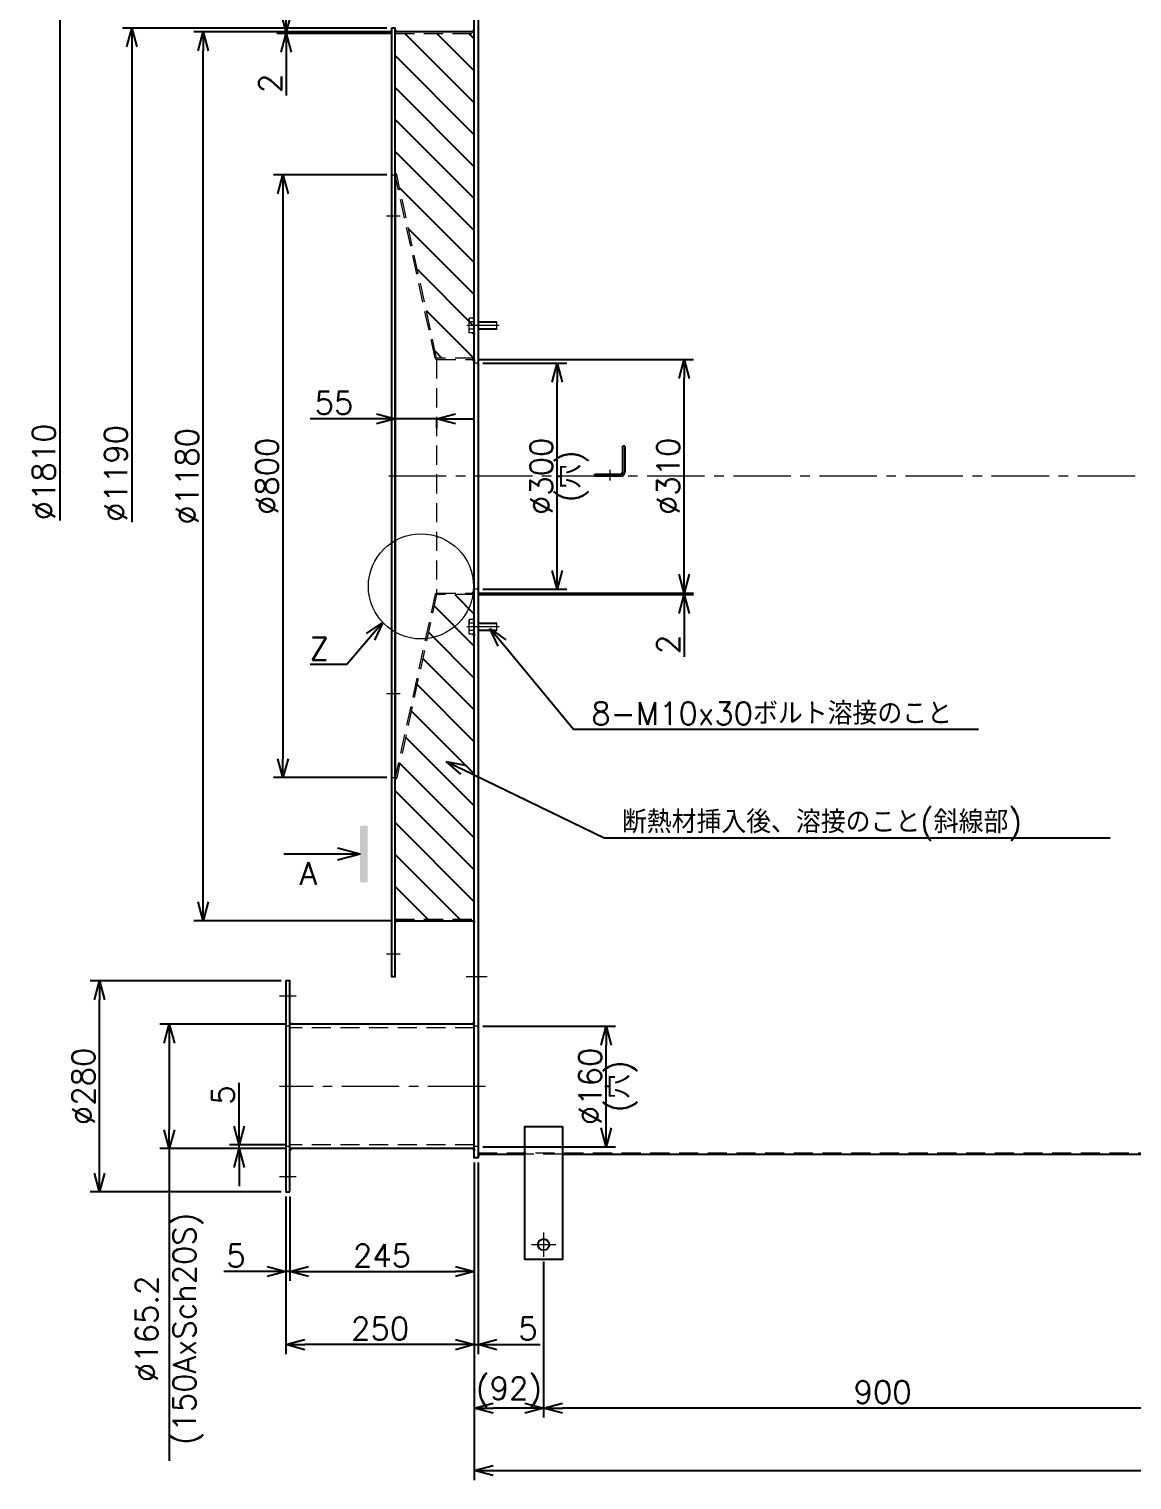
# Model space of a CAD drawing. Header units: millimetres. Extents: x 0 to 8282, y -48 to 5829.
# Drawn here: x 2822 to 4286, y 2698 to 4624 of the extents above; entities that cross this region are included whole.
import ezdxf
from ezdxf import colors
from ezdxf.entities.mleader import LeaderData, LeaderLine
from ezdxf.enums import TextEntityAlignment as Align
from ezdxf.math import Vec2, Vec3

# ---------------------------------------------------------------- set-up
doc = ezdxf.new("R2010")
doc.units = ezdxf.units.MM
doc.header["$LTSCALE"] = 4
doc.header["$PDMODE"] = 99
doc.header["$PDSIZE"] = 1
doc.linetypes.add('CENTER2', pattern=[28.575, 19.05, -3.175, 3.175, -3.175])
doc.linetypes.add('HIDDEN', pattern=[9.525, 6.35, -3.175])
for name, color, linetype, lineweight in [('04_HIDDEN', 2, 'HIDDEN', 13), ('05_CENTER', 4, 'CENTER2', 13), ('08_DIM', 3, 'Continuous', 13)]:
    doc.layers.add(name, color=color, linetype=linetype, lineweight=lineweight)
doc.layers.add('10_DRAFT', color=8, linetype='Continuous', lineweight=0, plot=False)
doc.styles.add('KSS_TXT', font='txt.shx', dxfattribs={"bigfont": 'extfont2.shx'})
doc.styles.add('KSS_TXT_L', font='txt.shx', dxfattribs={"height": 3, "bigfont": 'extfont2.shx'})
doc.styles.get("Standard").update_dxf_attribs({"font": 'txt.shx', "bigfont": 'extfont2.shx'})
doc.dimstyles.new('KSS_DIM', dxfattribs={"dimscale": 10, "dimtxt": 3, "dimasz": 2.5, "dimexe": 1.25, "dimexo": 0.625, "dimtad": 1, "dimdsep": 46, "dimtxsty": 'KSS_TXT', "dimblk": 'OPEN30', "dimcen": 0, "dimazin": 2, "dimtfac": 0.75, "dimtmove": 0, "dimatfit": 3, "dimldrblk": 'OPEN30', "dimfxl": 1.25, "dimtolj": 1, "dimarcsym": 0})
pattern_1 = [(315, (-3502.31, 32824.643), (21.213203, 21.213203), [])]

# ---------------------------------------------------------------- blocks, each defined once
blk = doc.blocks.new('A$C742A68D0_1_1_1')
at = {"color": 0}
for p, q in [((-9.8, 7), (9.8, 7)), ((-9.8, 0), (-9.8, 7)), ((-9.8, 0), (9.8, 0)), ((-4.9, 0), (-4.9, 7)), ((4.9, 0), (4.9, 7)), ((9.8, 0), (9.8, 7))]:
    blk.add_line(p, q, dxfattribs=at)
at = {"color": 0, "linetype": 'HIDDEN'}
for p, q in [((-5, -30), (-5, 0)), ((-4.2, -30), (-4.2, 0)), ((4.2, -30), (4.2, 0)), ((5, -30), (5, 0)), ((-5, -30), (5, -30))]:
    blk.add_line(p, q, dxfattribs=at)
at = {"color": 0, "linetype": 'CENTER2'}
blk.add_line((0, -33), (0, 10), dxfattribs=at)
at = {"layer": '10_DRAFT', "style": 'KSS_TXT_L'}
blk.add_text('BT-M10x30L', height=0.3, dxfattribs=at).set_placement((6.8, 6.7))
blk = doc.blocks.new('A$C6847E5D4')
at = {"color": 0}
for p, q in [((-40, 0), (-6, 0)), ((-40, 0), (-40, -3)), ((-6, -3), (-40, -3)), ((-3, -40), (-3, -6)), ((0, -6), (0, -40)), ((0, -40), (-3, -40))]:
    blk.add_line(p, q, dxfattribs=at)
for radius in [6, 3]:
    blk.add_arc((-6, -6), radius, 0, 90, dxfattribs=at)
at = {"layer": '04_HIDDEN'}
for p, q in [((0, -14.5), (-3, -14.5)), ((0, -25.5), (-3, -25.5))]:
    blk.add_line(p, q, dxfattribs=at)
at = {"layer": '05_CENTER'}
blk.add_line((-8.7, -20), (5.7, -20), dxfattribs=at)
blk = doc.blocks.new('_Open30')
at = {"color": 0, "linetype": 'ByBlock', "lineweight": -2}
for p, q in [((-1, 0.268), (0, 0)), ((0, 0), (-1, -0.268)), ((0, 0), (-1, 0))]:
    blk.add_line(p, q, dxfattribs=at)
blk = doc.blocks.new('*D174')
at = {"layer": '08_DIM', "color": 0, "lineweight": -2, "transparency": 16777216}
for p, q in [((3505, 2988.2), (3505, 2781.1)), ((4405, 2988.2), (4405, 2781.1)), ((4380, 2793.6), (3530, 2793.6))]:
    blk.add_line(p, q, dxfattribs=at)
at = {"layer": 'Defpoints', "color": 0, "transparency": 16777216}
for p in [(3505, 2994.5), (4405, 2994.5), (3505, 2793.6)]:
    blk.add_point(p, dxfattribs=at)
at = {"layer": '08_DIM', "color": 0, "lineweight": -2, "transparency": 16777216, "xscale": 25, "yscale": 25, "zscale": 25, "rotation": 180}
blk.add_blockref('_Open30', (3505, 2793.6), dxfattribs=at)
at = {"layer": '08_DIM', "color": 0, "lineweight": -2, "transparency": 16777216, "xscale": 25, "yscale": 25, "zscale": 25}
blk.add_blockref('_Open30', (4405, 2793.6), dxfattribs=at)
at = {"layer": '08_DIM', "color": 0, "transparency": 16777216, "insert": (3955, 2814.8), "char_height": 30, "attachment_point": 5, "style": 'KSS_TXT'}
blk.add_mtext('\\A1;900', dxfattribs=at)
blk = doc.blocks.new('*D175')
at = {"layer": '08_DIM', "color": 0, "lineweight": -2, "transparency": 16777216}
for p, q in [((3413, 3119.4), (3413, 2781.1)), ((3505, 2988.2), (3505, 2781.1)), ((3480, 2793.6), (3438, 2793.6))]:
    blk.add_line(p, q, dxfattribs=at)
at = {"layer": 'Defpoints', "color": 0, "transparency": 16777216}
for p in [(3413, 3125.6), (3505, 2994.5), (3413, 2793.6)]:
    blk.add_point(p, dxfattribs=at)
at = {"layer": '08_DIM', "color": 0, "lineweight": -2, "transparency": 16777216, "xscale": 25, "yscale": 25, "zscale": 25, "rotation": 180}
blk.add_blockref('_Open30', (3413, 2793.6), dxfattribs=at)
at = {"layer": '08_DIM', "color": 0, "lineweight": -2, "transparency": 16777216, "xscale": 25, "yscale": 25, "zscale": 25}
blk.add_blockref('_Open30', (3505, 2793.6), dxfattribs=at)
at = {"layer": '08_DIM', "color": 0, "transparency": 16777216, "insert": (3459, 2814.8), "char_height": 30, "attachment_point": 5, "style": 'KSS_TXT'}
blk.add_mtext('\\A1;(92)', dxfattribs=at)
blk = doc.blocks.new('*D176')
at = {"layer": '08_DIM', "color": 0, "lineweight": -2, "transparency": 16777216}
for p, q in [((3413, 3119.4), (3413, 2698.1)), ((5413, 3059.4), (5413, 2698.1)), ((3438, 2710.6), (5388, 2710.6))]:
    blk.add_line(p, q, dxfattribs=at)
at = {"layer": 'Defpoints', "color": 0, "transparency": 16777216}
for p in [(3413, 3125.6), (5413, 3065.6), (5413, 2710.6)]:
    blk.add_point(p, dxfattribs=at)
at = {"layer": '08_DIM', "color": 0, "lineweight": -2, "transparency": 16777216, "xscale": 25, "yscale": 25, "zscale": 25, "rotation": 180}
blk.add_blockref('_Open30', (3413, 2710.6), dxfattribs=at)
at = {"layer": '08_DIM', "color": 0, "lineweight": -2, "transparency": 16777216, "xscale": 25, "yscale": 25, "zscale": 25}
blk.add_blockref('_Open30', (5413, 2710.6), dxfattribs=at)
at = {"layer": '08_DIM', "color": 0, "transparency": 16777216, "insert": (4413, 2731.9), "char_height": 30, "attachment_point": 5, "style": 'KSS_TXT'}
blk.add_mtext('\\A1;2000', dxfattribs=at)
blk = doc.blocks.new('*D177')
at = {"layer": '08_DIM', "color": 0, "lineweight": -2, "transparency": 16777216}
for p, q in [((3413, 3119.4), (3413, 2865.3)), ((3418, 3119.4), (3418, 2865.3)), ((3388, 2877.8), (3363, 2877.8)), ((3413, 2877.8), (3418, 2877.8)), ((3443, 2877.8), (3500.5, 2877.8))]:
    blk.add_line(p, q, dxfattribs=at)
at = {"layer": 'Defpoints', "color": 0, "transparency": 16777216}
for p in [(3413, 3125.6), (3418, 3125.6), (3418, 2877.8)]:
    blk.add_point(p, dxfattribs=at)
at = {"layer": '08_DIM', "color": 0, "lineweight": -2, "transparency": 16777216, "xscale": 25, "yscale": 25, "zscale": 25}
blk.add_blockref('_Open30', (3413, 2877.8), dxfattribs=at)
at = {"layer": '08_DIM', "color": 0, "lineweight": -2, "transparency": 16777216, "xscale": 25, "yscale": 25, "zscale": 25, "rotation": 180}
blk.add_blockref('_Open30', (3418, 2877.8), dxfattribs=at)
at = {"layer": '08_DIM', "color": 0, "transparency": 16777216, "insert": (3484.2, 2899.1), "char_height": 30, "attachment_point": 5, "style": 'KSS_TXT'}
blk.add_mtext('\\A1;5', dxfattribs=at)
blk = doc.blocks.new('*D178')
at = {"layer": '08_DIM', "color": 0, "lineweight": -2, "transparency": 16777216}
for p, q in [((3413, 3119.4), (3413, 2865.3)), ((3163, 3074.4), (3163, 2865.3)), ((3388, 2877.8), (3188, 2877.8))]:
    blk.add_line(p, q, dxfattribs=at)
at = {"layer": 'Defpoints', "color": 0, "transparency": 16777216}
for p in [(3413, 3125.6), (3163, 3080.6), (3163, 2877.8)]:
    blk.add_point(p, dxfattribs=at)
at = {"layer": '08_DIM', "color": 0, "lineweight": -2, "transparency": 16777216, "xscale": 25, "yscale": 25, "zscale": 25, "rotation": 180}
blk.add_blockref('_Open30', (3163, 2877.8), dxfattribs=at)
at = {"layer": '08_DIM', "color": 0, "lineweight": -2, "transparency": 16777216, "xscale": 25, "yscale": 25, "zscale": 25}
blk.add_blockref('_Open30', (3413, 2877.8), dxfattribs=at)
at = {"layer": '08_DIM', "color": 0, "transparency": 16777216, "insert": (3288, 2899.1), "char_height": 30, "attachment_point": 5, "style": 'KSS_TXT'}
blk.add_mtext('\\A1;250', dxfattribs=at)
blk = doc.blocks.new('*D182')
at = {"layer": '08_DIM', "color": 0, "lineweight": -2, "transparency": 16777216}
for p, q in [((3161.7, 3303.2), (2995.6, 3303.2)), ((3008.1, 3278.2), (3008.1, 3163)), ((3161.7, 3138), (2995.6, 3138)), ((3008.1, 3138), (3008.1, 2723.6))]:
    blk.add_line(p, q, dxfattribs=at)
at = {"layer": 'Defpoints', "color": 0, "transparency": 16777216}
for p in [(3168, 3303.2), (3008.1, 3138), (3168, 3138)]:
    blk.add_point(p, dxfattribs=at)
at = {"layer": '08_DIM', "color": 0, "lineweight": -2, "transparency": 16777216, "xscale": 25, "yscale": 25, "zscale": 25}
for p, rotation in [((3008.1, 3303.2), 90), ((3008.1, 3138), 270)]:
    blk.add_blockref('_Open30', p, dxfattribs=dict(at, rotation=rotation))
at = {"layer": '08_DIM', "color": 0, "transparency": 16777216, "insert": (3008.1, 2898.7), "char_height": 30, "attachment_point": 5, "rotation": 90, "style": 'KSS_TXT'}
blk.add_mtext('\\A1;%%C165.2\\P(150AxSch20S)', dxfattribs=at)
blk = doc.blocks.new('*D183')
at = {"layer": '08_DIM', "color": 0, "lineweight": -2, "transparency": 16777216}
for p, q in [((3156.7, 3360.6), (2902.9, 3360.6)), ((2915.4, 3105.6), (2915.4, 3335.6)), ((3156.7, 3080.6), (2902.9, 3080.6))]:
    blk.add_line(p, q, dxfattribs=at)
at = {"layer": 'Defpoints', "color": 0, "transparency": 16777216}
for p in [(2915.4, 3360.6), (3163, 3360.6), (3163, 3080.6)]:
    blk.add_point(p, dxfattribs=at)
at = {"layer": '08_DIM', "color": 0, "lineweight": -2, "transparency": 16777216, "xscale": 25, "yscale": 25, "zscale": 25}
for p, rotation in [((2915.4, 3360.6), 90), ((2915.4, 3080.6), 270)]:
    blk.add_blockref('_Open30', p, dxfattribs=dict(at, rotation=rotation))
at = {"layer": '08_DIM', "color": 0, "transparency": 16777216, "insert": (2894.1, 3220.6), "char_height": 30, "attachment_point": 5, "rotation": 90, "style": 'KSS_TXT'}
blk.add_mtext('\\A1;%%C280', dxfattribs=at)
blk = doc.blocks.new('*D184')
at = {"layer": '08_DIM', "color": 0, "lineweight": -2, "transparency": 16777216}
for p, q in [((3163, 3074.4), (3163, 2962.3)), ((3168, 3074.4), (3168, 2962.3)), ((3138, 2974.8), (3080.5, 2974.8)), ((3168, 2974.8), (3163, 2974.8)), ((3193, 2974.8), (3218, 2974.8))]:
    blk.add_line(p, q, dxfattribs=at)
at = {"layer": 'Defpoints', "color": 0, "transparency": 16777216}
for p in [(3163, 3080.6), (3168, 3080.6), (3163, 2974.8)]:
    blk.add_point(p, dxfattribs=at)
at = {"layer": '08_DIM', "color": 0, "lineweight": -2, "transparency": 16777216, "xscale": 25, "yscale": 25, "zscale": 25}
blk.add_blockref('_Open30', (3163, 2974.8), dxfattribs=at)
at = {"layer": '08_DIM', "color": 0, "lineweight": -2, "transparency": 16777216, "xscale": 25, "yscale": 25, "zscale": 25, "rotation": 180}
blk.add_blockref('_Open30', (3168, 2974.8), dxfattribs=at)
at = {"layer": '08_DIM', "color": 0, "transparency": 16777216, "insert": (3096.7, 2996), "char_height": 30, "attachment_point": 5, "style": 'KSS_TXT'}
blk.add_mtext('\\A1;5', dxfattribs=at)
blk = doc.blocks.new('*D185')
at = {"layer": '08_DIM', "color": 0, "lineweight": -2, "transparency": 16777216}
for p, q in [((3413, 3119.4), (3413, 2962.3)), ((3168, 3074.4), (3168, 2962.3)), ((3193, 2974.8), (3388, 2974.8))]:
    blk.add_line(p, q, dxfattribs=at)
at = {"layer": 'Defpoints', "color": 0, "transparency": 16777216}
for p in [(3413, 3125.6), (3168, 3080.6), (3413, 2974.8)]:
    blk.add_point(p, dxfattribs=at)
at = {"layer": '08_DIM', "color": 0, "lineweight": -2, "transparency": 16777216, "xscale": 25, "yscale": 25, "zscale": 25, "rotation": 180}
blk.add_blockref('_Open30', (3168, 2974.8), dxfattribs=at)
at = {"layer": '08_DIM', "color": 0, "lineweight": -2, "transparency": 16777216, "xscale": 25, "yscale": 25, "zscale": 25}
blk.add_blockref('_Open30', (3413, 2974.8), dxfattribs=at)
at = {"layer": '08_DIM', "color": 0, "transparency": 16777216, "insert": (3290.5, 2996), "char_height": 30, "attachment_point": 5, "style": 'KSS_TXT'}
blk.add_mtext('\\A1;245', dxfattribs=at)
blk = doc.blocks.new('*D186')
at = {"layer": '08_DIM', "color": 0, "lineweight": -2, "transparency": 16777216}
for p, q in [((3100.7, 3168), (3100.7, 3225.5)), ((3161.7, 3143), (3088.2, 3143)), ((3100.7, 3138), (3100.7, 3143)), ((3156.7, 3138), (3088.2, 3138)), ((3100.7, 3113), (3100.7, 3088))]:
    blk.add_line(p, q, dxfattribs=at)
at = {"layer": 'Defpoints', "color": 0, "transparency": 16777216}
for p in [(3100.7, 3143), (3168, 3143), (3163, 3138)]:
    blk.add_point(p, dxfattribs=at)
at = {"layer": '08_DIM', "color": 0, "lineweight": -2, "transparency": 16777216, "xscale": 25, "yscale": 25, "zscale": 25}
for p, rotation in [((3100.7, 3143), 270), ((3100.7, 3138), 90)]:
    blk.add_blockref('_Open30', p, dxfattribs=dict(at, rotation=rotation))
at = {"layer": '08_DIM', "color": 0, "transparency": 16777216, "insert": (3079.4, 3209.3), "char_height": 30, "attachment_point": 5, "rotation": 90, "style": 'KSS_TXT'}
blk.add_mtext('\\A1;5', dxfattribs=at)
blk = doc.blocks.new('*D189')
at = {"layer": '08_DIM', "color": 0, "lineweight": -2, "transparency": 16777216}
for p, q in [((3296.7, 4430.6), (3146.5, 4430.6)), ((3159, 4405.6), (3159, 3655.6)), ((3296.7, 3630.6), (3146.5, 3630.6))]:
    blk.add_line(p, q, dxfattribs=at)
at = {"layer": 'Defpoints', "color": 0, "transparency": 16777216}
for p in [(3303, 4430.6), (3159, 3630.6), (3303, 3630.6)]:
    blk.add_point(p, dxfattribs=at)
at = {"layer": '08_DIM', "color": 0, "lineweight": -2, "transparency": 16777216, "xscale": 25, "yscale": 25, "zscale": 25}
for p, rotation in [((3159, 4430.6), 90), ((3159, 3630.6), 270)]:
    blk.add_blockref('_Open30', p, dxfattribs=dict(at, rotation=rotation))
at = {"layer": '08_DIM', "color": 0, "transparency": 16777216, "insert": (3137.8, 4030.6), "char_height": 30, "attachment_point": 5, "rotation": 90, "style": 'KSS_TXT'}
blk.add_mtext('\\A1;%%C800', dxfattribs=at)
blk = doc.blocks.new('*D190')
at = {"layer": '08_DIM', "color": 0, "lineweight": -2, "transparency": 16777216}
for p, q in [((3301.7, 4620.6), (3040.5, 4620.6)), ((3053, 3465.6), (3053, 4595.6)), ((3301.7, 3440.6), (3040.5, 3440.6))]:
    blk.add_line(p, q, dxfattribs=at)
at = {"layer": 'Defpoints', "color": 0, "transparency": 16777216}
for p in [(3053, 4620.6), (3308, 4620.6), (3308, 3440.6)]:
    blk.add_point(p, dxfattribs=at)
at = {"layer": '08_DIM', "color": 0, "lineweight": -2, "transparency": 16777216, "xscale": 25, "yscale": 25, "zscale": 25}
for p, rotation in [((3053, 4620.6), 90), ((3053, 3440.6), 270)]:
    blk.add_blockref('_Open30', p, dxfattribs=dict(at, rotation=rotation))
at = {"layer": '08_DIM', "color": 0, "transparency": 16777216, "insert": (3031.8, 4030.6), "char_height": 30, "attachment_point": 5, "rotation": 90, "style": 'KSS_TXT'}
blk.add_mtext('\\A1;%%C1180', dxfattribs=at)
blk = doc.blocks.new('*D191')
at = {"layer": '08_DIM', "color": 0, "lineweight": -2, "transparency": 16777216}
for p, q in [((3283, 4106.9), (3195.3, 4106.9)), ((3308, 4112.8), (3308, 4094.4)), ((3363, 4106.9), (3308, 4106.9)), ((3363, 4107.8), (3363, 4094.4)), ((3388, 4106.9), (3413, 4106.9))]:
    blk.add_line(p, q, dxfattribs=at)
at = {"layer": 'Defpoints', "color": 0, "transparency": 16777216}
for p in [(3308, 4119), (3308, 4106.9), (3363, 4114.1)]:
    blk.add_point(p, dxfattribs=at)
at = {"layer": '08_DIM', "color": 0, "lineweight": -2, "transparency": 16777216, "xscale": 25, "yscale": 25, "zscale": 25}
blk.add_blockref('_Open30', (3308, 4106.9), dxfattribs=at)
at = {"layer": '08_DIM', "color": 0, "lineweight": -2, "transparency": 16777216, "xscale": 25, "yscale": 25, "zscale": 25, "rotation": 180}
blk.add_blockref('_Open30', (3363, 4106.9), dxfattribs=at)
at = {"layer": '08_DIM', "color": 0, "transparency": 16777216, "insert": (3226.6, 4128.2), "char_height": 30, "attachment_point": 5, "style": 'KSS_TXT'}
blk.add_mtext('\\A1;55', dxfattribs=at)
blk = doc.blocks.new('seca01')
for q in [(-3.5, 0.8), (-10.64, 0), (-3.5, -0.8)]:
    blk.add_line((-0.5, 0), q)
blk.add_solid([(0.5, 3.76), (0.5, -3.76), (-0.5, 3.76), (-0.5, -3.76)])
blk.add_attdef('A', text='', height=3).set_placement((-7.37, 2.5), align=Align.MIDDLE)
blk = doc.blocks.new('*D192')
at = {"layer": '08_DIM', "color": 0, "lineweight": -2, "transparency": 16777216}
for p, q in [((3406.7, 4935.6), (2850.3, 4935.6)), ((2862.8, 4910.6), (2862.8, 3972.1))]:
    blk.add_line(p, q, dxfattribs=at)
at = {"layer": 'Defpoints', "color": 0, "transparency": 16777216}
for p in [(3413, 4935.6), (2862.8, 4030.6), (3268.7, 4030.6)]:
    blk.add_point(p, dxfattribs=at)
at = {"layer": '08_DIM', "color": 0, "lineweight": -2, "transparency": 16777216, "xscale": 25, "yscale": 25, "zscale": 25, "rotation": 90}
blk.add_blockref('_Open30', (2862.8, 4935.6), dxfattribs=at)
at = {"layer": '08_DIM', "color": 0, "transparency": 16777216, "insert": (2841.6, 4036.4), "char_height": 30, "attachment_point": 5, "rotation": 90, "style": 'KSS_TXT'}
blk.add_mtext('\\A1;%%C1810', dxfattribs=at)
blk = doc.blocks.new('_None')
blk = doc.blocks.new('*D195')
at = {"layer": '08_DIM', "color": 0, "lineweight": -2, "transparency": 16777216}
for p, q in [((3296.7, 4625.6), (2946, 4625.6)), ((2958.5, 4600.6), (2958.5, 3969.9))]:
    blk.add_line(p, q, dxfattribs=at)
at = {"layer": 'Defpoints', "color": 0, "transparency": 16777216}
for p in [(3303, 4625.6), (2958.5, 4030.6), (3303, 4030.6)]:
    blk.add_point(p, dxfattribs=at)
at = {"layer": '08_DIM', "color": 0, "lineweight": -2, "transparency": 16777216, "xscale": 25, "yscale": 25, "zscale": 25, "rotation": 90}
blk.add_blockref('_Open30', (2958.5, 4625.6), dxfattribs=at)
at = {"layer": '08_DIM', "color": 0, "transparency": 16777216, "insert": (2937.2, 4034.3), "char_height": 30, "attachment_point": 5, "rotation": 90, "style": 'KSS_TXT'}
blk.add_mtext('\\A1;%%C1190', dxfattribs=at)
blk = doc.blocks.new('*D196')
at = {"layer": '08_DIM', "color": 0, "lineweight": -2, "transparency": 16777216}
for p, q in [((3424.2, 3300.6), (3600.5, 3300.6)), ((3588, 3165.6), (3588, 3275.6)), ((3424.2, 3140.6), (3600.5, 3140.6))]:
    blk.add_line(p, q, dxfattribs=at)
at = {"layer": 'Defpoints', "color": 0, "transparency": 16777216}
for p in [(3418, 3300.6), (3588, 3300.6), (3418, 3140.6)]:
    blk.add_point(p, dxfattribs=at)
at = {"layer": '08_DIM', "color": 0, "lineweight": -2, "transparency": 16777216, "xscale": 25, "yscale": 25, "zscale": 25}
for p, rotation in [((3588, 3300.6), 90), ((3588, 3140.6), 270)]:
    blk.add_blockref('_Open30', p, dxfattribs=dict(at, rotation=rotation))
at = {"layer": '08_DIM', "color": 0, "transparency": 16777216, "char_height": 30, "attachment_point": 5, "rotation": 90, "style": 'KSS_TXT'}
for s, insert in [('\\A1;%%C160', (3566.8, 3220.6)), ('\\A1;(穴)', (3609.3, 3220.6))]:
    blk.add_mtext(s, dxfattribs=dict(at, insert=insert))
blk = doc.blocks.new('*D212')
at = {"layer": '08_DIM', "color": 0, "lineweight": -2, "transparency": 16777216}
for p, q in [((3424.2, 4180.6), (3535.6, 4180.6)), ((3523.1, 3905.6), (3523.1, 4155.6)), ((3424.2, 3880.6), (3535.6, 3880.6))]:
    blk.add_line(p, q, dxfattribs=at)
at = {"layer": 'Defpoints', "color": 0, "transparency": 16777216}
for p in [(3418, 4180.6), (3523.1, 4180.6), (3418, 3880.6)]:
    blk.add_point(p, dxfattribs=at)
at = {"layer": '08_DIM', "color": 0, "lineweight": -2, "transparency": 16777216, "xscale": 25, "yscale": 25, "zscale": 25}
for p, rotation in [((3523.1, 4180.6), 90), ((3523.1, 3880.6), 270)]:
    blk.add_blockref('_Open30', p, dxfattribs=dict(at, rotation=rotation))
at = {"layer": '08_DIM', "color": 0, "transparency": 16777216, "char_height": 30, "attachment_point": 5, "rotation": 90, "style": 'KSS_TXT'}
for s, insert in [('\\A1;\\A1;%%c300', (3501.9, 4030.6)), ('\\A1;(穴)', (3544.4, 4030.6))]:
    blk.add_mtext(s, dxfattribs=dict(at, insert=insert))
blk = doc.blocks.new('*D213')
at = {"layer": '08_DIM', "color": 0, "lineweight": -2, "transparency": 16777216}
for p, q in [((3419.2, 4185.6), (3704.1, 4185.6)), ((3691.6, 3900.6), (3691.6, 4160.6)), ((3419.2, 3875.6), (3704.1, 3875.6))]:
    blk.add_line(p, q, dxfattribs=at)
at = {"layer": 'Defpoints', "color": 0, "transparency": 16777216}
for p in [(3413, 4185.6), (3691.6, 4185.6), (3413, 3875.6)]:
    blk.add_point(p, dxfattribs=at)
at = {"layer": '08_DIM', "color": 0, "lineweight": -2, "transparency": 16777216, "xscale": 25, "yscale": 25, "zscale": 25}
for p, rotation in [((3691.6, 4185.6), 90), ((3691.6, 3875.6), 270)]:
    blk.add_blockref('_Open30', p, dxfattribs=dict(at, rotation=rotation))
at = {"layer": '08_DIM', "color": 0, "transparency": 16777216, "insert": (3670.4, 4030.6), "char_height": 30, "attachment_point": 5, "rotation": 90, "style": 'KSS_TXT'}
blk.add_mtext('\\A1;\\A1;%%c310', dxfattribs=at)
blk = doc.blocks.new('*D214')
at = {"layer": '08_DIM', "color": 0, "lineweight": -2, "transparency": 16777216}
for p, q in [((3691.6, 3900.6), (3691.6, 3925.6)), ((3419.2, 3875.6), (3704.1, 3875.6)), ((3419.2, 3873.6), (3704.1, 3873.6)), ((3691.6, 3875.6), (3691.6, 3873.6)), ((3691.6, 3848.6), (3691.6, 3791.1))]:
    blk.add_line(p, q, dxfattribs=at)
at = {"layer": 'Defpoints', "color": 0, "transparency": 16777216}
for p in [(3413, 3875.6), (3413, 3873.6), (3691.6, 3873.6)]:
    blk.add_point(p, dxfattribs=at)
at = {"layer": '08_DIM', "color": 0, "lineweight": -2, "transparency": 16777216, "xscale": 25, "yscale": 25, "zscale": 25}
for p, rotation in [((3691.6, 3875.6), 270), ((3691.6, 3873.6), 90)]:
    blk.add_blockref('_Open30', p, dxfattribs=dict(at, rotation=rotation))
at = {"layer": '08_DIM', "color": 0, "transparency": 16777216, "insert": (3670.4, 3807.4), "char_height": 30, "attachment_point": 5, "rotation": 90, "style": 'KSS_TXT'}
blk.add_mtext('\\A1;2', dxfattribs=at)
blk = doc.blocks.new('*D247')
at = {"layer": '08_DIM', "color": 0, "lineweight": -2, "transparency": 16777216}
for p, q in [((3163.3, 4645.6), (3163.3, 4670.6)), ((3301.7, 4620.6), (3150.8, 4620.6)), ((3301.7, 4618.6), (3150.8, 4618.6)), ((3163.3, 4620.6), (3163.3, 4618.6)), ((3163.3, 4593.6), (3163.3, 4536.1))]:
    blk.add_line(p, q, dxfattribs=at)
at = {"layer": 'Defpoints', "color": 0, "transparency": 16777216}
for p in [(3163.3, 4618.6), (3308, 4620.6), (3308, 4618.6)]:
    blk.add_point(p, dxfattribs=at)
at = {"layer": '08_DIM', "color": 0, "lineweight": -2, "transparency": 16777216, "xscale": 25, "yscale": 25, "zscale": 25}
for p, rotation in [((3163.3, 4620.6), 270), ((3163.3, 4618.6), 90)]:
    blk.add_blockref('_Open30', p, dxfattribs=dict(at, rotation=rotation))
at = {"layer": '08_DIM', "color": 0, "transparency": 16777216, "insert": (3142.1, 4552.4), "char_height": 30, "attachment_point": 5, "rotation": 90, "style": 'KSS_TXT'}
blk.add_mtext('\\A1;2', dxfattribs=at)

msp = doc.modelspace()

# ---------------------------------------------------------------- hatches: boundary and pattern name
h = msp.add_hatch()
h.set_pattern_fill('_USER', color=3, scale=30, angle=315, pattern_type=0)
h.set_pattern_definition(pattern_1)
h.paths.add_polyline_path([(3412.9915, 4187.6413), (3412.9915, 4187.6413), (3412.9915, 4618.6437), (3307.9915, 4618.6437), (3307.9915, 4430.6413), (3309.9491, 4431.0515), (3362.9915, 4187.6413), (3362.9915, 4187.6413)])
h = msp.add_hatch()
h.set_pattern_fill('_USER', color=3, scale=30, angle=45, pattern_type=0)
h.set_pattern_definition(pattern_1)
h.paths.add_polyline_path([(3412.9915, 3873.6413), (3412.9915, 3873.6413), (3412.9915, 3442.6389), (3307.9915, 3442.6389), (3307.9915, 3630.6413), (3309.9491, 3630.2312), (3362.9915, 3873.6413), (3362.9915, 3873.6413)])

# ---------------------------------------------------------------- linework, layer by layer
at = {"color": 0}
for p, q in [((3412.9915, 4620.6437), (3307.9915, 4620.6437)), ((3307.9915, 4430.6413), (3307.9915, 3630.6413)), ((3307.9915, 3440.6389), (3412.9915, 3440.6389)), ((3412.9915, 3303.2413), (3167.9915, 3303.2413)), ((3412.9915, 3138.0413), (3167.9915, 3138.0413)), ((3417.9915, 3130.6413), (3479.9915, 3130.6413)), ((3529.9915, 3130.6413), (4379.9915, 3130.6413))]:
    msp.add_line(p, q, dxfattribs=at)
for points in [[(3417.9915, 4935.6413), (3417.9915, 3125.6413), (3412.9915, 3125.6413), (3412.9915, 4935.6413)], [(3302.9915, 4625.6413), (3302.9915, 3366.5157), (3307.9915, 3366.5157), (3307.9915, 4625.6413)], [(3167.9915, 3080.6413), (3167.9915, 3360.6413), (3162.9915, 3360.6413), (3162.9915, 3080.6413)]]:
    msp.add_lwpolyline(points, close=True, dxfattribs=at)
at = {"color": 3}
for points in [[(3307.9915, 4620.6437), (3307.9915, 4623.1437), (3307.9915, 4623.1437), (3310.4915, 4620.6437)], [(3412.9915, 4620.6437), (3412.9915, 4623.1437), (3412.9915, 4623.1437), (3410.4915, 4620.6437)], [(3412.9915, 4240.4563), (3412.9915, 4242.4563), (3412.9915, 4242.4563), (3410.9915, 4240.4563)], [(3412.9915, 4220.8263), (3412.9915, 4218.8263), (3412.9915, 4218.8263), (3410.9915, 4220.8263)], [(3412.9915, 4185.6413), (3412.9915, 4183.1413), (3412.9915, 4183.1413), (3410.4915, 4185.6413)], [(3412.9915, 3875.6413), (3412.9915, 3878.1413), (3412.9915, 3878.1413), (3410.4915, 3875.6413)], [(3412.9915, 3840.4563), (3412.9915, 3842.4563), (3412.9915, 3842.4563), (3410.9915, 3840.4563)], [(3412.9915, 3820.8263), (3412.9915, 3818.8263), (3412.9915, 3818.8263), (3410.9915, 3820.8263)], [(3307.9915, 3440.6389), (3307.9915, 3438.1389), (3307.9915, 3438.1389), (3310.4915, 3440.6389)], [(3412.9915, 3440.6389), (3412.9915, 3438.1389), (3412.9915, 3438.1389), (3410.4915, 3440.6389)], [(3167.9915, 3303.2413), (3167.9915, 3305.7413), (3167.9915, 3305.7413), (3170.4915, 3303.2413)], [(3412.9915, 3303.2413), (3412.9915, 3305.7413), (3412.9915, 3305.7413), (3410.4915, 3303.2413)], [(3167.9915, 3138.0413), (3167.9915, 3135.5413), (3167.9915, 3135.5413), (3170.4915, 3138.0413)], [(3412.9915, 3138.0413), (3412.9915, 3135.5413), (3412.9915, 3135.5413), (3410.4915, 3138.0413)], [(3417.9915, 3130.6413), (3417.9915, 3128.1413), (3417.9915, 3128.1413), (3420.4915, 3130.6413)]]:
    msp.add_lwpolyline(points, close=True, dxfattribs=at)
msp.add_lwpolyline([(3529.9915, 3167.3744), (3529.9915, 2990.6413), (3479.9915, 2990.6413), (3479.9915, 3167.3744)], close=True)
msp.add_circle((3504.9915, 3010.6413), 7.5)
at = {"layer": '04_HIDDEN'}
for p, q in [((3307.9915, 4618.6437), (3412.9915, 4618.6437)), ((3302.9915, 4430.6413), (3307.9915, 4430.6413)), ((3307.9915, 4430.6413), (3309.9491, 4431.0515)), ((3361.0374, 4187.2155), (3307.9915, 4430.6413)), ((3362.9915, 4187.6413), (3309.9457, 4431.0671)), ((3361.0374, 4187.2155), (3362.9915, 4187.6413)), ((3362.9915, 4185.6413), (3362.9915, 3875.6413)), ((3417.9915, 4180.6413), (3412.9915, 4180.6413)), ((3361.0374, 3874.0671), (3307.9915, 3630.6413)), ((3362.9915, 3873.6413), (3309.9457, 3630.2155)), ((3361.0374, 3874.0671), (3362.9915, 3873.6413)), ((3417.9915, 3880.6413), (3412.9915, 3880.6413)), ((3302.9915, 3630.6413), (3307.9915, 3630.6413)), ((3307.9915, 3630.6413), (3309.9491, 3630.2312)), ((3307.9915, 3442.6389), (3412.9915, 3442.6389)), ((3167.9915, 3300.6413), (3162.9915, 3300.6413)), ((3412.9915, 3298.2413), (3167.9915, 3298.2413)), ((3417.9915, 3300.6413), (3412.9915, 3300.6413)), ((3167.9915, 3140.6413), (3162.9915, 3140.6413)), ((3412.9915, 3143.0413), (3167.9915, 3143.0413)), ((3417.9915, 3140.6413), (3412.9915, 3140.6413)), ((3417.9915, 3132.6413), (5412.9915, 3132.6413)), ((3529.9915, 3130.6413), (3479.9915, 3130.6413))]:
    msp.add_line(p, q, dxfattribs=at)
for points in [[(3412.9915, 4185.6413), (3412.9915, 4187.6413), (3362.9915, 4187.6413), (3362.9915, 4185.6413)], [(3412.9915, 3875.6413), (3412.9915, 3873.6413), (3362.9915, 3873.6413), (3362.9915, 3875.6413)]]:
    msp.add_lwpolyline(points, close=True, dxfattribs=at)
at = {"layer": '05_CENTER'}
for p, q in [((3296.6012, 4376.5517), (3314.3681, 4376.5517)), ((5433.2047, 4030.6413), (3294.4585, 4030.6413)), ((3296.6012, 3742.3179), (3314.3681, 3742.3179)), ((3296.6012, 3396.4746), (3314.3681, 3396.4746)), ((3429.8729, 3365.9609), (3401.9568, 3365.9609)), ((3176.5972, 3340.6413), (3154.5589, 3340.6413)), ((3427.6672, 3220.6413), (3154.5589, 3220.6413)), ((3176.5972, 3100.6413), (3154.5589, 3100.6413)), ((3504.9915, 3026.8057), (3504.9915, 2994.4769)), ((3488.8271, 3010.6413), (3521.1559, 3010.6413))]:
    msp.add_line(p, q, dxfattribs=at)
at = {"layer": '08_DIM'}
msp.add_circle((3342.1191, 3884.4617), 69.7819, dxfattribs=at)
for centre, radius, start, end in [((3307.9915, 4430.6413), 2.0001, 11.8334362, 90), ((3362.9915, 4187.6413), 2, 192.2933589, 270), ((3362.9915, 3873.6413), 2, 90, 167.7066411), ((3307.9915, 3630.6413), 2.0001, 270, 348.1665638)]:
    msp.add_arc(centre, radius, start, end, dxfattribs=at)

# ---------------------------------------------------------------- block references
at = {"rotation": 270}
msp.add_blockref('A$C6847E5D4', (3612.9915, 4030.6413), dxfattribs=at)
ref = msp.add_blockref('seca01', (3266.4564, 3529.1226), dxfattribs=dict(xscale=10, yscale=10, zscale=10))
ref.add_attrib('A', 'A', dxfattribs={"height": 30}).set_placement((3192.7078, 3503.2825), align=Align.MIDDLE)
at = {"layer": '04_HIDDEN', "rotation": 89.99999999999999}
for p in [(3412.9915, 4230.6413), (3412.9915, 3830.6413)]:
    msp.add_blockref('A$C742A68D0_1_1_1', p, dxfattribs=at)

# ---------------------------------------------------------------- dimensions: what is measured, and where the dimension line sits
at = {"layer": '08_DIM'}
for base, p1, p2, picture, middle in [((2862.8327, 4030.6413), (3412.9915, 4935.6413), (3268.7277, 4030.6413), '*D192', (2862.8327, 4036.4376)), ((2958.4608, 4030.6413), (3302.9915, 4625.6413), (3302.9915, 4030.6413), '*D195', (2958.4608, 4034.2931))]:
    dim = msp.add_linear_dim(base=base, p1=p1, p2=p2, angle=90, dimstyle='KSS_DIM', override={"dimlfac": 2, "dimpost": '%%C<>', "dimblk2": 'None', "dimse2": 1, "dimsd2": 1}, dxfattribs=at)
    dim.commit()
    dim.dimension.update_dxf_attribs({"geometry": picture, "text_midpoint": middle, "dimtype": 160})
for base, p1, p2, angle, picture, middle in [((3163.3123, 4618.6437), (3307.9915, 4620.6437), (3307.9915, 4618.6437), 90, '*D247', (3142.0623, 4552.3937)), ((3691.6083, 3873.6413), (3412.9915, 3875.6413), (3412.9915, 3873.6413), 90, '*D214', (3670.3583, 3807.3913)), ((3100.695, 3143.0413), (3162.9915, 3138.0413), (3167.9915, 3143.0413), 90, '*D186', (3079.4241, 3209.2913)), ((3417.9915, 2877.817), (3412.9915, 3125.6413), (3417.9915, 3125.6413), 0, '*D177', (3484.2415, 2899.0878)), ((3162.9915, 2974.7656), (3167.9915, 3080.6413), (3162.9915, 3080.6413), 180, '*D184', (3096.7415, 2996.0364))]:
    dim = msp.add_linear_dim(base=base, p1=p1, p2=p2, angle=angle, dimstyle='KSS_DIM', dxfattribs=at)
    dim.commit()
    dim.dimension.update_dxf_attribs({"geometry": picture, "text_midpoint": middle})
for base, p1, p2, picture, middle in [((3053.0488, 4620.6437), (3307.9915, 3440.6389), (3307.9915, 4620.6437), '*D190', (3031.7988, 4030.6413)), ((3159.0169, 3630.6413), (3302.9915, 4430.6413), (3302.9915, 3630.6413), '*D189', (3137.7669, 4030.6413)), ((2915.3559, 3360.6413), (3162.9915, 3080.6413), (3162.9915, 3360.6413), '*D183', (2894.1059, 3220.6413))]:
    dim = msp.add_linear_dim(base=base, p1=p1, p2=p2, angle=90, text='%%C<>', dimstyle='KSS_DIM', dxfattribs=at)
    dim.commit()
    dim.dimension.update_dxf_attribs({"geometry": picture, "text_midpoint": middle})
for base, p1, p2, text, override, picture, middle in [((3691.6083, 4185.6413), (3412.9915, 3875.6413), (3412.9915, 4185.6413), '\\A1;%%c<>', {"dimtxsty": 'KSS_TXT', "dimtfill": 0, "dimtfillclr": 0}, '*D213', (3670.3583, 4030.6413)), ((3523.1291, 4180.6413), (3417.9915, 3880.6413), (3417.9915, 4180.6413), '\\A1;%%c<>', {"dimpost": '\\X(穴)', "dimtxsty": 'KSS_TXT', "dimtfill": 0, "dimtfillclr": 0}, '*D212', (3501.8791, 4030.6413)), ((3588.016, 3300.6413), (3417.9915, 3140.6413), (3417.9915, 3300.6413), '%%C<>', {"dimpost": '\\X(穴)'}, '*D196', (3566.766, 3220.6413))]:
    dim = msp.add_linear_dim(base=base, p1=p1, p2=p2, angle=90, text=text, dimstyle='KSS_DIM', override=override, dxfattribs=at)
    dim.commit()
    dim.dimension.update_dxf_attribs({"geometry": picture, "text_midpoint": middle})
for base, p1, p2, picture, middle in [((3307.9915, 4106.8954), (3362.9915, 4114.0967), (3307.9915, 4119.0122), '*D191', (3226.6373, 4128.1871)), ((3162.9915, 2877.817), (3412.9915, 3125.6413), (3162.9915, 3080.6413), '*D178', (3287.9915, 2899.0878)), ((3412.9915, 2974.7656), (3167.9915, 3080.6413), (3412.9915, 3125.6413), '*D185', (3290.4915, 2996.0364)), ((5412.9915, 2710.633), (3412.9915, 3125.6413), (5412.9915, 3065.6413), '*D176', (4412.9915, 2731.883)), ((3504.9915, 2793.566), (4404.9915, 2994.4769), (3504.9915, 2994.4769), '*D174', (3954.9915, 2814.816))]:
    dim = msp.add_linear_dim(base=base, p1=p1, p2=p2, dimstyle='KSS_DIM', dxfattribs=at)
    dim.commit()
    dim.dimension.update_dxf_attribs({"geometry": picture, "text_midpoint": middle})
dim = msp.add_linear_dim(base=(3008.1056, 3138.0413), p1=(3167.9915, 3303.2413), p2=(3167.9915, 3138.0413), angle=90, text='%%C<>', dimstyle='KSS_DIM', override={"dimpost": '\\X(150AxSch20S)'}, dxfattribs=at)
dim.commit()
dim.dimension.update_dxf_attribs({"geometry": '*D182', "text_midpoint": (3008.1056, 2898.7185), "dimtype": 160})
dim = msp.add_linear_dim(base=(3412.9915, 2793.566), p1=(3504.9915, 2994.4769), p2=(3412.9915, 3125.6413), text='(<>)', dimstyle='KSS_DIM', dxfattribs=at)
dim.commit()
dim.dimension.update_dxf_attribs({"geometry": '*D175', "text_midpoint": (3458.9915, 2793.566), "dimtype": 160})

# ---------------------------------------------------------------- leaders
ml = msp.add_multileader_mtext('Standard', dxfattribs=at)
ml.set_content('Z', color=256)
ml.set_leader_properties()
ml.set_arrow_properties(name='OPEN30')
ml.build(insert=Vec2(0, 0))
ml.multileader.update_dxf_attribs({"text_left_attachment_type": 6, "text_right_attachment_type": 6, "dogleg_length": 0.36, "arrow_head_size": 25, "scale": 10})
ctx = ml.context
ctx.base_point, ctx.scale, ctx.char_height, ctx.arrow_head_size, ctx.landing_gap_size, ctx.plane_origin = Vec3(3180.1116, 3780.6001), 10, 30, 25, 20, Vec3(3296.6311, 3937.3801)
ctx.left_attachment, ctx.right_attachment, ctx.text_align_type = 6, 6, 2
notes = []
notes.append((ctx, [(0, (1, 1, 0), (3243.7116, 3780.6001), (-1, 0), 3.6, [(0, [(3291.3945, 3836.5394)], 0, [])])]))
ctx.mtext.insert, ctx.mtext.alignment, ctx.mtext.flow_direction = Vec3(3220.1116, 3816.6001), 3, 5
ml = msp.add_multileader_mtext('Standard', dxfattribs=at)
ml.set_content('8-M10x30ボルト溶接のこと', color=256)
ml.set_leader_properties()
ml.set_arrow_properties(name='OPEN30')
ml.build(insert=Vec2(0, 0))
ml.multileader.update_dxf_attribs({"text_left_attachment_type": 6, "text_right_attachment_type": 6, "dogleg_length": 0.36, "arrow_head_size": 25, "scale": 10})
ctx = ml.context
ctx.base_point, ctx.scale, ctx.char_height, ctx.arrow_head_size, ctx.landing_gap_size, ctx.plane_origin = Vec3(3548.2863, 3694.8172), 10, 30, 25, 20, Vec3(3433.7855, 3828.5696)
ctx.left_attachment, ctx.right_attachment = 6, 6
notes.append((ctx, [(0, (1, 1, 0), (3544.6863, 3694.8172), (1, 0), 3.6, [(0, [(3433.7855, 3828.5696)], 0, [])])]))
ctx.mtext.insert, ctx.mtext.flow_direction = Vec3(3568.2863, 3730.8172), 5
ml = msp.add_multileader_mtext('Standard', dxfattribs=at)
ml.set_content('断熱材挿入後、溶接のこと(斜線部)', color=256)
ml.set_leader_properties()
ml.set_arrow_properties(name='OPEN30')
ml.build(insert=Vec2(0, 0))
ml.multileader.update_dxf_attribs({"text_left_attachment_type": 6, "text_right_attachment_type": 6, "dogleg_length": 0.36, "arrow_head_size": 25, "scale": 10})
ctx = ml.context
ctx.base_point, ctx.scale, ctx.char_height, ctx.arrow_head_size, ctx.landing_gap_size, ctx.plane_origin = Vec3(3588.8834, 3550.7927), 10, 30, 25, 20, Vec3(3375.5294, 3652.1136)
ctx.left_attachment, ctx.right_attachment = 6, 6
notes.append((ctx, [(0, (1, 1, 0), (3585.2834, 3550.7927), (1, 0), 3.6, [(0, [(3375.5294, 3652.1136)], 0, [])])]))
ctx.mtext.insert, ctx.mtext.flow_direction = Vec3(3608.8834, 3586.7927), 5
for ctx, leaders in notes:
    for number, flags, end, landing, length, lines in leaders:
        leader = LeaderData()
        leader.index, (leader.has_last_leader_line, leader.has_dogleg_vector, leader.attachment_direction) = number, flags
        leader.last_leader_point, leader.dogleg_vector, leader.dogleg_length = Vec3(end), Vec3(landing), length
        for number, points, colour, breaks in lines:
            line = LeaderLine()
            line.index, line.vertices, line.color, line.breaks = number, Vec3.list(points), colors.encode_raw_color(colour), breaks
            leader.lines.append(line)
        ctx.leaders.append(leader)

doc.saveas('drawing.dxf')
